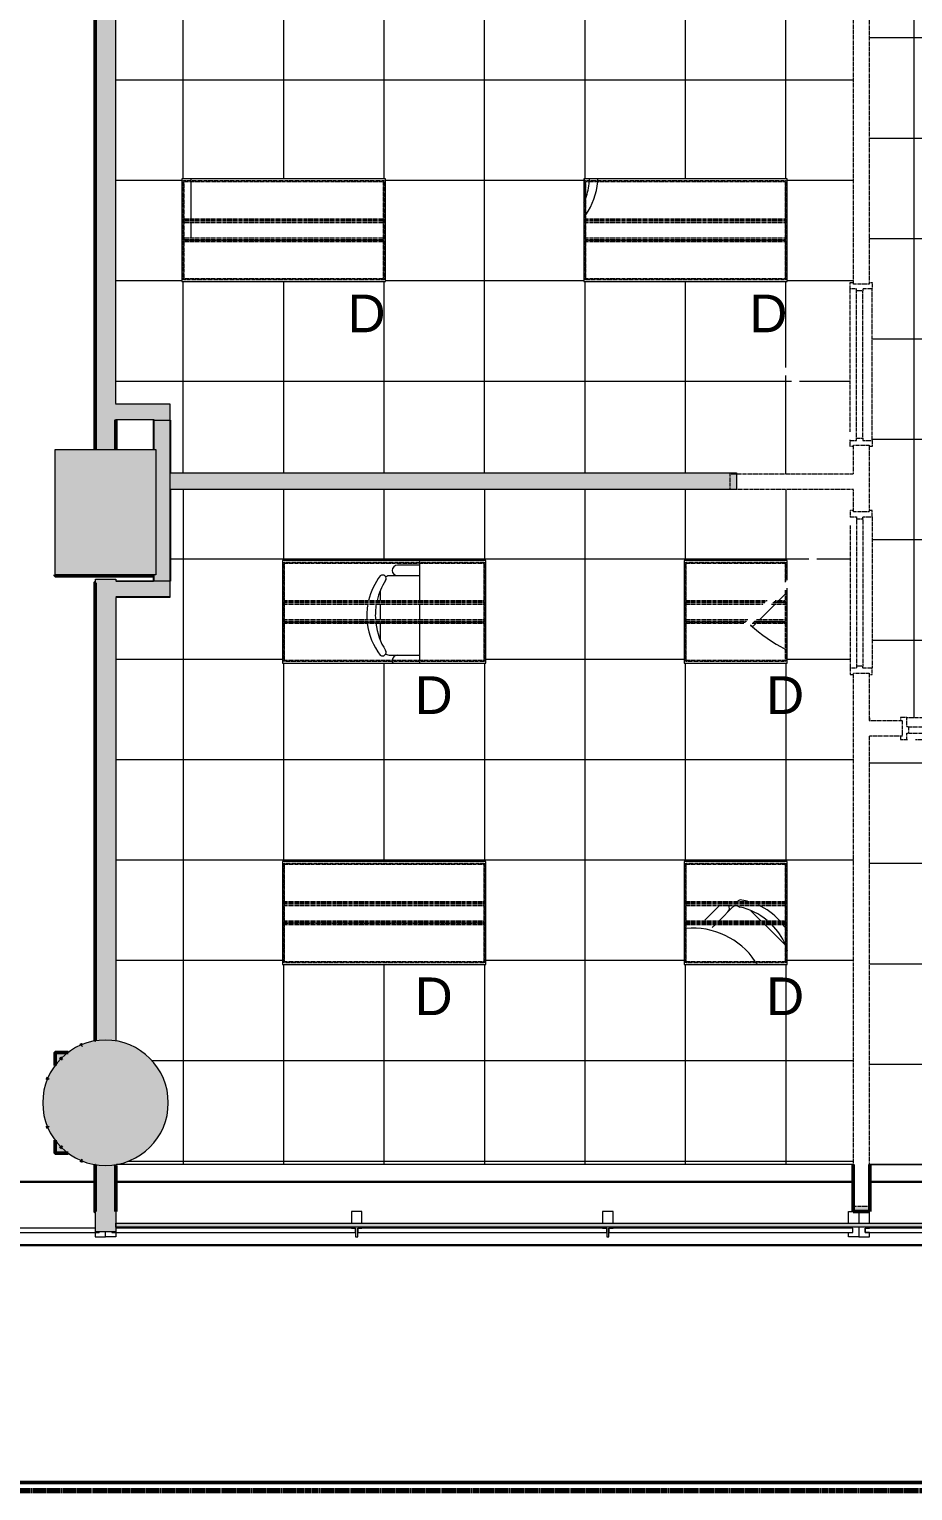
# Model space of a CAD drawing. Header units: inches. Extents: x 842 to 2180, y -10 to 1751.
# Drawn here: x 1630.2 to 1841.2, y -9.8 to 339.6 of the extents above; entities that cross this region are included whole.
import ezdxf

# ---------------------------------------------------------------- set-up
doc = ezdxf.new("R2010")
doc.units = ezdxf.units.IN
doc.header["$MEASUREMENT"] = 0
doc.linetypes.add('Demolished', pattern=[0.1875, 0.125, -0.0625])
doc.linetypes.add('IMPORT-Orbis_BB$0$TI_Grid_E957150$0$PROPERTY _2_', pattern=[1.546875, 1.3125, -0.046875, 0.046875, -0.046875, 0.046875, -0.046875])
for name, color, linetype, lineweight in [('A-CLNG', 13, 'Demolished', 9), ('A-CLNG-PATT', 13, 'Demolished', 9), ('A-DOOR', 31, 'Continuous', 13), ('A-GLAZ-CURT', 52, 'Continuous', 13), ('A-WALL', 113, 'Demolished', 20), ('A-WALL-PATT', 111, 'Continuous', 13), ('E-LITE-EQPM', 33, 'Demolished', 9), ('E-LITE-EQPM-IDEN', 33, 'Continuous', 9), ('hide', 7, 'Continuous', 9), ('I-WALL', 2, 'Continuous', 13), ('Orbis - Background_dwg', 8, 'Continuous', 9), ('Orbis_AR$0$A-Wall-Exst', 7, 'Continuous', 9), ('Orbis_AR$0$TI_Grid_E957150$0$S-P1-COLS-CONC', 50, 'Continuous', 50), ('Orbis_AR$0$TI_Grid_E957150$0$S-P4-COLS-CONC', 50, 'Continuous', 50), ('Orbis_BB$0$A-Glaz-Assm', 250, 'Continuous', 20), ('Orbis_BB$0$A-Glaz-Assm-Glaz', 250, 'Continuous', 20), ('Orbis_BB$0$A-Wall-Exst', 7, 'Continuous', 9), ('Orbis_BB$0$TI_ARCH-02_E957150$0$A-Wall-Blow', 130, 'Continuous', 30), ('Orbis_BB$0$TI_Grid_E957150$0$C-Prop', 170, 'IMPORT-Orbis_BB$0$TI_Grid_E957150$0$PROPERTY _2_', 70), ('Orbis_BB$0$TI_Grid_E957150$0$S-02-COLS-CONC', 50, 'Continuous', 50), ('Orbis_BB$0$TI_Grid_E957150$0$S-02-COLS-CONC-PATT', 250, 'Continuous', 20), ('Orbis_BB$0$TI_Grid_E957150$0$S-03-COLS-CONC-PATT', 250, 'Continuous', 20), ('Orbis_BB$0$TI_Grid_E957150$0$S-04-COLS-CONC', 50, 'Continuous', 50), ('Orbis_BB$0$TI_Grid_E957150$0$S-04-COLS-CONC-PATT', 250, 'Continuous', 20), ('Orbis_BB$0$TI_Grid_E957150$0$S-05-COLS-CONC', 50, 'Continuous', 50), ('Orbis_BB$0$TI_Grid_E957150$0$S-05-COLS-CONC-PATT', 250, 'Continuous', 20), ('Orbis_BB$0$TI_Grid_E957150$0$S-06-COLS-CONC', 50, 'Continuous', 50), ('Orbis_BB$0$TI_Grid_E957150$0$S-06-COLS-CONC-PATT', 250, 'Continuous', 20), ('Orbis_BB$0$TI_Grid_E957150$0$S-07-COLS-CONC', 50, 'Continuous', 50), ('Orbis_BB$0$TI_Grid_E957150$0$S-07-COLS-CONC-PATT', 250, 'Continuous', 20), ('Orbis_BB$0$TI_Grid_E957150$0$S-08-COLS-CONC', 50, 'Continuous', 50), ('Orbis_BB$0$TI_Grid_E957150$0$S-08-COLS-CONC-PATT', 250, 'Continuous', 20), ('Orbis_BB$0$TI_Grid_E957150$0$S-09-COLS-CONC', 50, 'Continuous', 50), ('Orbis_BB$0$TI_Grid_E957150$0$S-09-COLS-CONC-PATT', 250, 'Continuous', 20), ('Orbis_BB$0$TI_Grid_E957150$0$S-P1-COLS-CONC', 50, 'Continuous', 50), ('Orbis_BB$0$TI_Grid_E957150$0$S-P1-COLS-CONC-PATT', 250, 'Continuous', 20), ('Orbis_BB$0$TI_Grid_E957150$0$S-P2-WALL-CONC', 50, 'Continuous', 50), ('Orbis_BB$0$TI_Grid_E957150$0$S-P4-COLS-CONC', 50, 'Continuous', 50), ('Orbis_BB$0$TI_Grid_E957150$0$S-P4-COLS-CONC-PATT', 250, 'Continuous', 20), ('Orbis_Furn$0$A-Furn', 7, 'Continuous', 9), ('S-COLS', 52, 'Continuous', 13)]:
    doc.layers.add(name, color=color, linetype=linetype, lineweight=lineweight)
doc.styles.add('Arial', font='arial.ttf', dxfattribs={"height": 9})

# ---------------------------------------------------------------- blocks, each defined once
blk = doc.blocks.new('Concrete-Rectangular-Column - 24 x 30-6914152-Level XX  RCP DEMO')
at = {"layer": 'S-COLS', "lineweight": 9}
blk.add_hatch(color=7, dxfattribs=at).paths.add_polyline_path([(12, -15), (12, 15), (-12, 15), (-12, -15)], flags=0)
at = {"layer": 'S-COLS', "color": 8, "lineweight": 20}
for p, q in [((-12, 15), (12, 15)), ((-12, -15), (-12, 15)), ((12, 15), (12, -15)), ((12, -15), (-12, -15))]:
    blk.add_line(p, q, dxfattribs=at)
blk = doc.blocks.new('Concrete-Round-Column - 30_-6914671-Level XX  RCP DEMO')
at = {"layer": 'S-COLS', "lineweight": 9}
blk.add_hatch(color=7, dxfattribs=at).paths.add_polyline_path([(0, -15), (2.6, -14.77), (5.13, -14.1), (7.5, -12.99), (9.64, -11.49), (11.49, -9.64), (12.99, -7.5), (14.1, -5.13), (14.77, -2.6), (14.99, 0.09), (14.77, 2.6), (14.1, 5.13), (12.99, 7.5), (11.49, 9.64), (9.64, 11.49), (7.49, 13), (5.13, 14.1), (2.6, 14.77), (0, 15), (-2.6, 14.77), (-5.13, 14.1), (-7.5, 12.99), (-9.64, 11.49), (-11.49, 9.64), (-12.99, 7.5), (-14.1, 5.13), (-14.77, 2.6), (-15, 0), (-14.77, -2.6), (-14.1, -5.13), (-12.99, -7.5), (-11.49, -9.64), (-9.64, -11.49), (-7.5, -12.99), (-5.13, -14.1), (-2.6, -14.77)], flags=0)
at = {"layer": 'S-COLS', "color": 8, "lineweight": 20}
for start, end in [(0, 180), (180, 0)]:
    blk.add_arc((0, 0), 15, start, end, dxfattribs=at)
blk = doc.blocks.new('Door - Single - Solid Door-7325353-Level XX  RCP DEMO')
at = {"layer": 'A-DOOR', "color": 250, "linetype": 'Demolished', "lineweight": 20}
for p, q in [((-14.13, 2.54), (-15.63, 2.54)), ((-15.63, 2.54), (-15.63, 1.79)), ((-14.13, 0.29), (-14.13, 2.54)), ((-13.63, 0.29), (-14.13, 0.29)), ((-13.63, -1.21), (-13.63, 0.29)), ((21.62, 0.29), (21.62, -1.21)), ((22.12, 0.29), (21.62, 0.29)), ((22.12, 2.54), (22.12, 0.29)), ((23.62, 2.54), (22.12, 2.54)), ((23.62, 1.79), (23.62, 2.54)), ((-15.63, -1.96), (-15.63, -2.71)), ((-15.63, -2.71), (-14.13, -2.71)), ((-14.13, -1.21), (-13.63, -1.21)), ((-14.13, -2.71), (-14.13, -1.21)), ((21.62, -1.21), (22.12, -1.21)), ((22.12, -1.21), (22.12, -2.71)), ((22.12, -2.71), (23.62, -2.71)), ((23.62, -2.71), (23.62, -1.96))]:
    blk.add_line(p, q, dxfattribs=at)
at = {"layer": 'A-DOOR', "color": 7, "linetype": 'Demolished', "lineweight": 9}
for p, q in [((-14.13, 2.54), (22.12, 2.54)), ((-13.63, 0.29), (21.62, 0.29)), ((-14.13, -2.71), (-14.01, -2.71)), ((-13.63, -1.21), (21.62, -1.21)), ((-12.06, -2.71), (22.12, -2.71))]:
    blk.add_line(p, q, dxfattribs=at)
blk = doc.blocks.new('Door - Single - Solid Door-7325356-Level XX  RCP DEMO')
at = {"layer": 'A-DOOR', "color": 250, "linetype": 'Demolished', "lineweight": 20}
for p, q in [((-15.63, 1.96), (-15.63, 2.71)), ((-15.63, 2.71), (-14.13, 2.71)), ((-14.13, 2.71), (-14.13, 1.21)), ((-14.13, 1.21), (-13.63, 1.21)), ((-13.63, 1.21), (-13.63, -0.29)), ((21.62, -0.29), (21.62, 1.21)), ((21.62, 1.21), (22.12, 1.21)), ((22.12, 1.21), (22.12, 2.71)), ((22.12, 2.71), (23.62, 2.71)), ((23.62, 2.71), (23.62, 1.96)), ((-15.63, -2.54), (-15.63, -1.79)), ((-14.13, -2.54), (-15.63, -2.54)), ((-13.63, -0.29), (-14.13, -0.29)), ((-14.13, -0.29), (-14.13, -2.54)), ((22.12, -0.29), (21.62, -0.29)), ((22.12, -2.54), (22.12, -0.29)), ((23.62, -2.54), (22.12, -2.54)), ((23.62, -1.79), (23.62, -2.54))]:
    blk.add_line(p, q, dxfattribs=at)
at = {"layer": 'A-DOOR', "color": 7, "linetype": 'Demolished', "lineweight": 9}
for p, q in [((-14.13, 2.71), (-14.01, 2.71)), ((-13.63, 1.21), (21.62, 1.21)), ((-12.06, 2.71), (22.12, 2.71)), ((-14.13, -2.54), (22.12, -2.54)), ((-13.63, -0.29), (21.62, -0.29))]:
    blk.add_line(p, q, dxfattribs=at)
blk = doc.blocks.new('System Panel - Glazed-7329276-Level XX  RCP DEMO')
at = {"layer": 'A-GLAZ-CURT', "lineweight": 9}
blk.add_hatch(color=7, dxfattribs=at).paths.add_polyline_path([(-245.76, -0.75), (-245.76, -1.75), (245.76, -1.75), (245.76, -0.75), (-129.7, -0.75)], flags=0)
at = {"layer": 'A-GLAZ-CURT', "color": 8, "lineweight": 20}
for p, q in [((-245.76, -1.75), (-245.76, -0.75)), ((-245.76, -0.75), (245.76, -0.75)), ((245.76, -1.75), (-245.76, -1.75)), ((245.76, -0.75), (245.76, -1.75))]:
    blk.add_line(p, q, dxfattribs=at)
blk = doc.blocks.new('L-Recessed-Axis-Plano - 2 X 4-4550867-Level XX  RCP DEMO')
at = {"layer": 'E-LITE-EQPM', "color": 7}
for p, q in [((23.91, 11.87), (-23.91, 11.87)), ((-23.91, 11.87), (-23.91, -11.88)), ((-23.87, -11.56), (-23.87, 11.56)), ((-23.87, 11.56), (23.88, 11.56)), ((23.88, 11.56), (23.88, -11.56)), ((23.91, -11.88), (23.91, 11.87)), ((-23.87, 2.74), (23.88, 2.74)), ((23.88, 2.51), (-23.87, 2.51)), ((-23.87, 2.3), (23.88, 2.3)), ((-23.87, 2.2), (23.88, 2.2)), ((-23.87, 1.83), (23.88, 1.83)), ((-23.87, -1.83), (23.88, -1.83)), ((-23.87, -2.2), (23.88, -2.2)), ((-23.87, -2.3), (23.88, -2.3)), ((-23.87, -2.51), (23.88, -2.51)), ((-23.87, -2.74), (23.88, -2.74)), ((-23.91, -11.88), (23.91, -11.88)), ((23.88, -11.56), (-23.87, -11.56))]:
    blk.add_line(p, q, dxfattribs=at)
blk = doc.blocks.new('L-Recessed-Axis-Plano - 2 X 2-V8-Level XX  RCP DEMO')
at = {"layer": 'E-LITE-EQPM', "color": 7}
for p, q in [((11.91, 11.87), (-11.91, 11.87)), ((-11.91, 11.87), (-11.91, -11.88)), ((-11.88, -11.56), (-11.88, 11.56)), ((-11.88, 11.56), (11.87, 11.56)), ((11.87, 11.56), (11.87, -5.18)), ((11.91, -5.21), (11.91, 11.87)), ((-11.88, 2.74), (2.01, 2.74)), ((2.24, 2.51), (-11.88, 2.51)), ((-11.88, 2.3), (2.45, 2.3)), ((-11.88, 2.2), (2.55, 2.2)), ((-11.88, 1.83), (2.93, 1.83)), ((3.96, 2.74), (11.87, 2.74)), ((11.87, 2.51), (4.19, 2.51)), ((4.39, 2.3), (11.87, 2.3)), ((4.5, 2.2), (11.87, 2.2)), ((4.87, 1.83), (11.87, 1.83)), ((-11.88, -1.83), (6.58, -1.83)), ((-11.88, -2.2), (6.95, -2.2)), ((-11.88, -2.3), (7.06, -2.3)), ((-11.88, -2.51), (7.26, -2.51)), ((-11.88, -2.74), (7.49, -2.74)), ((8.52, -1.83), (11.87, -1.83)), ((8.9, -2.2), (11.87, -2.2)), ((9, -2.3), (11.87, -2.3)), ((9.2, -2.51), (11.87, -2.51)), ((9.43, -2.74), (11.87, -2.74)), ((11.87, -7.12), (11.87, -11.56)), ((11.91, -11.88), (11.91, -7.15)), ((-11.91, -11.88), (11.91, -11.88)), ((11.87, -11.56), (-11.88, -11.56))]:
    blk.add_line(p, q, dxfattribs=at)
blk = doc.blocks.new('L-Recessed-Axis-Plano - 2 X 2-V2-Level XX  RCP DEMO')
at = {"layer": 'E-LITE-EQPM', "color": 7}
for p, q in [((11.91, 11.87), (-11.91, 11.87)), ((-11.91, 11.87), (-11.91, -11.88)), ((-11.88, -11.56), (-11.88, 11.56)), ((-11.88, 11.56), (11.87, 11.56)), ((11.87, 11.56), (11.87, -11.56)), ((11.91, -11.88), (11.91, 11.87)), ((-11.88, 2.74), (11.87, 2.74)), ((11.87, 2.51), (-11.88, 2.51)), ((-11.88, 2.3), (11.87, 2.3)), ((-11.88, 2.2), (11.87, 2.2)), ((-11.88, 1.83), (11.87, 1.83)), ((-11.88, -1.83), (11.87, -1.83)), ((-11.88, -2.2), (11.87, -2.2)), ((-11.88, -2.3), (11.87, -2.3)), ((-11.88, -2.51), (11.87, -2.51)), ((-11.88, -2.74), (11.87, -2.74)), ((-11.91, -11.88), (11.91, -11.88)), ((11.87, -11.56), (-11.88, -11.56))]:
    blk.add_line(p, q, dxfattribs=at)
blk = doc.blocks.new('Orbis - Background_dwg_Orbis_BB-7347761-Level XX  RCP DEMO')
at = {"layer": 'Orbis_BB$0$TI_Grid_E957150$0$S-02-COLS-CONC-PATT', "lineweight": 9}
h = blk.add_hatch(color=7, dxfattribs=at)
h.paths.add_polyline_path([(12351.13, 875.01), (12350.65, 875.24), (12350.92, 875.05)], flags=0)
h.paths.add_polyline_path([(12346.32, 878.13), (12345.88, 878.57), (12346.06, 878.31)], flags=0)
h.paths.add_polyline_path([(12342.97, 882.92), (12342.77, 883.36), (12342.8, 883.17)], flags=0)
h.paths.add_polyline_path([(12345.91, 899.3), (12346.27, 899.66), (12346.06, 899.52)], flags=0)
at = {"layer": 'Orbis_BB$0$TI_Grid_E957150$0$S-03-COLS-CONC-PATT', "lineweight": 9}
h = blk.add_hatch(color=7, dxfattribs=at)
h.paths.add_polyline_path([(12351.13, 875.01), (12350.65, 875.24), (12350.92, 875.05)], flags=0)
h.paths.add_polyline_path([(12346.32, 878.13), (12345.88, 878.57), (12346.06, 878.31)], flags=0)
h.paths.add_polyline_path([(12342.97, 882.92), (12342.77, 883.36), (12342.8, 883.17)], flags=0)
h.paths.add_polyline_path([(12345.91, 899.3), (12346.27, 899.66), (12346.06, 899.52)], flags=0)
at = {"layer": 'Orbis_BB$0$TI_Grid_E957150$0$S-04-COLS-CONC-PATT', "lineweight": 9}
h = blk.add_hatch(color=7, dxfattribs=at)
h.paths.add_polyline_path([(12351.13, 875.01), (12350.65, 875.24), (12350.92, 875.05)], flags=0)
h.paths.add_polyline_path([(12346.32, 878.13), (12345.88, 878.57), (12346.06, 878.31)], flags=0)
h.paths.add_polyline_path([(12342.97, 882.92), (12342.77, 883.36), (12342.8, 883.17)], flags=0)
h.paths.add_polyline_path([(12345.91, 899.3), (12346.27, 899.66), (12346.06, 899.52)], flags=0)
at = {"layer": 'Orbis_BB$0$TI_Grid_E957150$0$S-05-COLS-CONC-PATT', "lineweight": 9}
h = blk.add_hatch(color=7, dxfattribs=at)
h.paths.add_polyline_path([(12351.13, 875.01), (12350.65, 875.24), (12350.92, 875.05)], flags=0)
h.paths.add_polyline_path([(12346.32, 878.13), (12345.88, 878.57), (12346.06, 878.31)], flags=0)
h.paths.add_polyline_path([(12342.97, 882.92), (12342.77, 883.36), (12342.8, 883.17)], flags=0)
h.paths.add_polyline_path([(12345.91, 899.3), (12346.27, 899.66), (12346.06, 899.52)], flags=0)
at = {"layer": 'Orbis_BB$0$TI_Grid_E957150$0$S-06-COLS-CONC-PATT', "lineweight": 9}
h = blk.add_hatch(color=7, dxfattribs=at)
h.paths.add_polyline_path([(12351.13, 875.01), (12350.65, 875.24), (12350.92, 875.05)], flags=0)
h.paths.add_polyline_path([(12346.32, 878.13), (12345.88, 878.57), (12346.06, 878.31)], flags=0)
h.paths.add_polyline_path([(12342.97, 882.92), (12342.77, 883.36), (12342.8, 883.17)], flags=0)
h.paths.add_polyline_path([(12345.91, 899.3), (12346.27, 899.66), (12346.06, 899.52)], flags=0)
at = {"layer": 'Orbis_BB$0$TI_Grid_E957150$0$S-07-COLS-CONC-PATT', "lineweight": 9}
h = blk.add_hatch(color=7, dxfattribs=at)
h.paths.add_polyline_path([(12351.13, 875.01), (12350.65, 875.24), (12350.92, 875.05)], flags=0)
h.paths.add_polyline_path([(12346.32, 878.13), (12345.88, 878.57), (12346.06, 878.31)], flags=0)
h.paths.add_polyline_path([(12342.97, 882.92), (12342.77, 883.36), (12342.8, 883.17)], flags=0)
h.paths.add_polyline_path([(12345.91, 899.3), (12346.27, 899.66), (12346.06, 899.52)], flags=0)
at = {"layer": 'Orbis_BB$0$TI_Grid_E957150$0$S-08-COLS-CONC-PATT', "lineweight": 9}
h = blk.add_hatch(color=7, dxfattribs=at)
h.paths.add_polyline_path([(12351.13, 875.01), (12350.65, 875.24), (12350.92, 875.05)], flags=0)
h.paths.add_polyline_path([(12346.32, 878.13), (12345.88, 878.57), (12346.06, 878.31)], flags=0)
h.paths.add_polyline_path([(12342.97, 882.92), (12342.77, 883.36), (12342.8, 883.17)], flags=0)
h.paths.add_polyline_path([(12345.91, 899.3), (12346.27, 899.66), (12346.06, 899.52)], flags=0)
at = {"layer": 'Orbis_BB$0$TI_Grid_E957150$0$S-09-COLS-CONC-PATT', "lineweight": 9}
h = blk.add_hatch(color=7, dxfattribs=at)
h.paths.add_polyline_path([(12351.13, 875.01), (12350.65, 875.24), (12350.92, 875.05)], flags=0)
h.paths.add_polyline_path([(12346.32, 878.13), (12345.88, 878.57), (12346.06, 878.31)], flags=0)
h.paths.add_polyline_path([(12342.97, 882.92), (12342.77, 883.36), (12342.8, 883.17)], flags=0)
h.paths.add_polyline_path([(12345.91, 899.3), (12346.27, 899.66), (12346.06, 899.52)], flags=0)
at = {"layer": 'Orbis_BB$0$TI_Grid_E957150$0$S-P1-COLS-CONC-PATT', "lineweight": 9}
blk.add_hatch(color=7, dxfattribs=at).paths.add_polyline_path([(12354, 1014.91), (12368.16, 1014.91), (12368.16, 1015.12), (12344.66, 1015.12), (12344.66, 1014.91)], flags=0)
h = blk.add_hatch(color=7, dxfattribs=at)
h.paths.add_polyline_path([(12347.76, 876.91), (12347.02, 877.43), (12345.17, 879.28), (12344.66, 880.01), (12344.66, 876.91), (12347.54, 876.91)], flags=0)
h.paths.add_polyline_path([(12344.66, 897.83), (12345.17, 898.56), (12347.02, 900.41), (12347.74, 900.91), (12344.66, 900.91), (12344.66, 898.2)], flags=0)
at = {"layer": 'Orbis_BB$0$TI_Grid_E957150$0$S-P4-COLS-CONC-PATT', "lineweight": 9}
blk.add_hatch(color=7, dxfattribs=at).paths.add_polyline_path([(12354, 1014.91), (12368.16, 1014.91), (12368.16, 1015.12), (12344.66, 1015.12), (12344.66, 1014.91)], flags=0)
h = blk.add_hatch(color=7, dxfattribs=at)
h.paths.add_polyline_path([(12347.76, 876.91), (12347.02, 877.43), (12345.17, 879.28), (12344.66, 880.01), (12344.66, 876.91), (12347.54, 876.91)], flags=0)
h.paths.add_polyline_path([(12344.66, 897.83), (12345.17, 898.56), (12347.02, 900.41), (12347.74, 900.91), (12344.66, 900.91), (12344.66, 898.2)], flags=0)
at = {"layer": 'Orbis_BB$0$A-Glaz-Assm'}
for p, q in [((12359.16, 862.91), (12359.16, 860.16)), ((12417.91, 860.16), (12417.91, 862.91)), ((12477.91, 860.16), (12477.91, 862.91)), ((12536.66, 862.91), (12536.66, 860.16)), ((12359.16, 859.16), (12359.16, 858.91))]:
    blk.add_line(p, q, dxfattribs=at)
at = {"layer": 'Orbis_BB$0$A-Glaz-Assm', "flags": 128}
for points in [[(12354.27, 862.91), (12354.16, 862.91), (12354.16, 858.91), (12354.27, 858.91)], [(12417.91, 862.91), (12415.41, 862.91), (12415.41, 860.16)], [(12477.91, 862.91), (12475.41, 862.91), (12475.41, 860.16)], [(12534.16, 860.16), (12534.16, 862.91), (12536.66, 862.91), (12536.66, 860.16)], [(12539.16, 860.16), (12539.16, 862.91), (12536.66, 862.91)], [(12355.16, 858.07), (12355.16, 857.91), (12354.16, 857.91), (12354.16, 856.91), (12356.66, 856.91), (12356.66, 858.07)], [(12358.16, 858.07), (12358.16, 857.91), (12359.16, 857.91), (12359.16, 856.91), (12356.66, 856.91), (12356.66, 858.07)], [(12415.41, 859.16), (12415.41, 858.91), (12416.41, 858.91), (12416.41, 856.91), (12416.91, 856.91), (12416.91, 858.91), (12417.91, 858.91), (12417.91, 859.16)], [(12475.41, 859.16), (12475.41, 858.91), (12476.41, 858.91), (12476.41, 856.91), (12476.91, 856.91), (12476.91, 858.91), (12477.91, 858.91), (12477.91, 859.16)], [(12536.66, 859.16), (12536.66, 856.91), (12534.16, 856.91), (12534.16, 857.91), (12535.16, 857.91), (12535.16, 858.91), (12534.16, 858.91), (12534.16, 859.16)], [(12536.66, 859.16), (12536.66, 856.91), (12539.16, 856.91), (12539.16, 857.91), (12538.16, 857.91), (12538.16, 858.91), (12539.16, 858.91), (12539.16, 859.16)]]:
    blk.add_lwpolyline(points, dxfattribs=at)
at = {"layer": 'Orbis_BB$0$A-Glaz-Assm-Glaz'}
blk.add_line((12416.41, 858.91), (12359.15, 858.91), dxfattribs=at)
at = {"layer": 'Orbis_BB$0$A-Glaz-Assm-Glaz', "flags": 128}
for points in [[(12354.27, 858.91), (12296.91, 858.91), (12296.91, 857.91), (12355.16, 857.91), (12355.16, 858.07)], [(12358.16, 858.07), (12358.16, 857.91), (12416.41, 857.91), (12416.41, 858.91)]]:
    blk.add_lwpolyline(points, dxfattribs=at)
for points in [[(12476.41, 858.91), (12416.91, 858.91), (12416.91, 857.91), (12476.41, 857.91)], [(12535.16, 858.91), (12476.91, 858.91), (12476.91, 857.91), (12535.16, 857.91)], [(12596.41, 858.91), (12538.16, 858.91), (12538.16, 857.91), (12596.41, 857.91)]]:
    blk.add_lwpolyline(points, close=True, dxfattribs=at)
at = {"layer": 'Orbis_BB$0$A-Wall-Exst', "color": 50, "lineweight": 50}
for p, q in [((12354.16, 903.91), (12354.27, 903.91)), ((12359.16, 862.91), (12359.16, 873.91)), ((12535.25, 862.91), (12539.25, 862.91))]:
    blk.add_line(p, q, dxfattribs=at)
at = {"layer": 'Orbis_BB$0$A-Wall-Exst', "color": 50, "lineweight": 50, "flags": 128}
blk.add_lwpolyline([(12354.27, 873.91), (12354.16, 873.91), (12354.16, 862.91), (12354.27, 862.91)], dxfattribs=at)
at = {"layer": 'Orbis_BB$0$TI_ARCH-02_E957150$0$A-Wall-Blow'}
for p, q in [((12359.15, 870.04), (12535.35, 870.04)), ((12539.1, 870.04), (12714.16, 870.04))]:
    blk.add_line(p, q, dxfattribs=at)
at = {"layer": 'Orbis_BB$0$TI_ARCH-02_E957150$0$A-Wall-Blow', "flags": 128}
for points in [[(11550.5, 914.91), (12058.66, 914.91), (12058.66, 853.91), (12117.66, 853.91), (12117.66, 857.91), (12147.66, 857.91), (12147.66, 854.91), (12856.66, 854.91), (12856.66, 1027.91), (12853.66, 1027.91), (12853.66, 1028.04)], [(12147.66, 868.66), (12147.66, 870.04), (12354.27, 870.04)]]:
    blk.add_lwpolyline(points, dxfattribs=at)
at = {"layer": 'Orbis_BB$0$TI_Grid_E957150$0$C-Prop', "flags": 128}
blk.add_lwpolyline([(12850.26, 2047.16), (12794.32, 2047.16), (12793.88, 2046.62), (12888.38, 1360.4), (12888.38, 796.17), (11550.5, 796.17)], dxfattribs=at)
at = {"layer": 'Orbis_BB$0$TI_Grid_E957150$0$S-02-COLS-CONC'}
for p, q in [((12345.88, 878.57), (12346.06, 878.31)), ((12346.06, 878.31), (12346.32, 878.13))]:
    blk.add_line(p, q, dxfattribs=at)
at = {"layer": 'Orbis_BB$0$TI_Grid_E957150$0$S-02-COLS-CONC', "flags": 128}
for points in [[(12351.07, 902.8), (12350.92, 902.77), (12350.73, 902.64)], [(12346.27, 899.66), (12346.06, 899.52), (12345.91, 899.3)], [(12342.95, 894.87), (12342.8, 894.65), (12342.77, 894.49)], [(12342.77, 883.36), (12342.8, 883.17), (12342.97, 882.92)], [(12350.65, 875.24), (12350.92, 875.05), (12351.13, 875.01)]]:
    blk.add_lwpolyline(points, dxfattribs=at)
at = {"layer": 'Orbis_BB$0$TI_Grid_E957150$0$S-04-COLS-CONC', "flags": 128}
for points in [[(12350.73, 902.64), (12350.92, 902.77), (12351.07, 902.8)], [(12345.91, 899.3), (12346.06, 899.52), (12346.27, 899.66)], [(12342.77, 894.49), (12342.8, 894.65), (12342.95, 894.87)], [(12342.97, 882.92), (12342.8, 883.17), (12342.77, 883.36)], [(12346.32, 878.13), (12346.06, 878.31), (12345.88, 878.57)], [(12351.13, 875.01), (12350.92, 875.05), (12350.65, 875.24)]]:
    blk.add_lwpolyline(points, dxfattribs=at)
at = {"layer": 'Orbis_BB$0$TI_Grid_E957150$0$S-05-COLS-CONC', "flags": 128}
for points in [[(12350.73, 902.64), (12350.92, 902.77), (12351.07, 902.8)], [(12345.91, 899.3), (12346.06, 899.52), (12346.27, 899.66)], [(12342.77, 894.49), (12342.8, 894.65), (12342.95, 894.87)], [(12342.97, 882.92), (12342.8, 883.17), (12342.77, 883.36)], [(12346.32, 878.13), (12346.06, 878.31), (12345.88, 878.57)], [(12351.13, 875.01), (12350.92, 875.05), (12350.65, 875.24)]]:
    blk.add_lwpolyline(points, dxfattribs=at)
at = {"layer": 'Orbis_BB$0$TI_Grid_E957150$0$S-06-COLS-CONC', "flags": 128}
for points in [[(12350.73, 902.64), (12350.92, 902.77), (12351.07, 902.8)], [(12345.91, 899.3), (12346.06, 899.52), (12346.27, 899.66)], [(12342.77, 894.49), (12342.8, 894.65), (12342.95, 894.87)], [(12342.97, 882.92), (12342.8, 883.17), (12342.77, 883.36)], [(12346.32, 878.13), (12346.06, 878.31), (12345.88, 878.57)], [(12351.13, 875.01), (12350.92, 875.05), (12350.65, 875.24)]]:
    blk.add_lwpolyline(points, dxfattribs=at)
at = {"layer": 'Orbis_BB$0$TI_Grid_E957150$0$S-07-COLS-CONC', "flags": 128}
for points in [[(12350.73, 902.64), (12350.92, 902.77), (12351.07, 902.8)], [(12345.91, 899.3), (12346.06, 899.52), (12346.27, 899.66)], [(12342.77, 894.49), (12342.8, 894.65), (12342.95, 894.87)], [(12342.97, 882.92), (12342.8, 883.17), (12342.77, 883.36)], [(12346.32, 878.13), (12346.06, 878.31), (12345.88, 878.57)], [(12351.13, 875.01), (12350.92, 875.05), (12350.65, 875.24)]]:
    blk.add_lwpolyline(points, dxfattribs=at)
at = {"layer": 'Orbis_BB$0$TI_Grid_E957150$0$S-08-COLS-CONC', "flags": 128}
for points in [[(12350.73, 902.64), (12350.92, 902.77), (12351.07, 902.8)], [(12345.91, 899.3), (12346.06, 899.52), (12346.27, 899.66)], [(12342.77, 894.49), (12342.8, 894.65), (12342.95, 894.87)], [(12342.97, 882.92), (12342.8, 883.17), (12342.77, 883.36)], [(12346.32, 878.13), (12346.06, 878.31), (12345.88, 878.57)], [(12351.13, 875.01), (12350.92, 875.05), (12350.65, 875.24)]]:
    blk.add_lwpolyline(points, dxfattribs=at)
at = {"layer": 'Orbis_BB$0$TI_Grid_E957150$0$S-09-COLS-CONC', "flags": 128}
for points in [[(12350.73, 902.64), (12350.92, 902.77), (12351.07, 902.8)], [(12345.91, 899.3), (12346.06, 899.52), (12346.27, 899.66)], [(12342.77, 894.49), (12342.8, 894.65), (12342.95, 894.87)], [(12342.97, 882.92), (12342.8, 883.17), (12342.77, 883.36)], [(12346.32, 878.13), (12346.06, 878.31), (12345.88, 878.57)], [(12351.13, 875.01), (12350.92, 875.05), (12350.65, 875.24)]]:
    blk.add_lwpolyline(points, dxfattribs=at)
at = {"layer": 'Orbis_BB$0$TI_Grid_E957150$0$S-P1-COLS-CONC', "flags": 128}
for points in [[(12368.16, 1014.91), (12344.66, 1014.91), (12344.66, 1015.12)], [(12347.74, 900.91), (12344.66, 900.91), (12344.66, 897.83)], [(12344.66, 880.01), (12344.66, 876.91), (12347.76, 876.91)]]:
    blk.add_lwpolyline(points, dxfattribs=at)
at = {"layer": 'Orbis_BB$0$TI_Grid_E957150$0$S-P2-WALL-CONC', "flags": 128}
blk.add_lwpolyline([(12886.66, 1087.97), (12886.66, 798.17), (11550.5, 798.17)], dxfattribs=at)
at = {"layer": 'Orbis_BB$0$TI_Grid_E957150$0$S-P4-COLS-CONC', "flags": 128}
for points in [[(12344.66, 1015.12), (12344.66, 1014.91), (12368.16, 1014.91)], [(12344.66, 897.83), (12344.66, 900.91), (12347.74, 900.91)], [(12347.76, 876.91), (12344.66, 876.91), (12344.66, 880.01)]]:
    blk.add_lwpolyline(points, dxfattribs=at)
blk = doc.blocks.new('Orbis - Background_dwg-7329766-Level XX  RCP DEMO')
at = {"layer": 'hide'}
h = blk.add_hatch(color=256, dxfattribs=at)
h.paths.add_polyline_path([(1826.96, 56.98), (1830.96, 56.98), (1830.96, 68.23), (1830.81, 68.23), (1830.81, 58.16), (1827.06, 58.16), (1827.06, 68.23), (1826.96, 68.23), (1826.96, 58.16)], flags=0)
h.paths.add_polyline_path([(2010.37, 97.98), (2010.37, 97.98), (2008.34, 97.98)], flags=0)
h.paths.add_polyline_path([(2008.16, 97.98), (2008.25, 97.98), (2006.87, 97.98)], flags=0)
at = {"layer": 'Orbis_AR$0$A-Wall-Exst'}
h = blk.add_hatch(color=256, dxfattribs=at)
h.paths.add_polyline_path([(1645.98, 56.98), (1645.98, 67.98), (1645.87, 67.98), (1645.87, 56.98)], flags=0)
h.paths.add_polyline_path([(1645.98, 97.98), (1645.98, 207.29), (1645.87, 207.29), (1645.87, 97.98)], flags=0)
h.paths.add_polyline_path([(1645.87, 239.19), (1645.92, 239.19), (1645.92, 593.98), (1645.87, 593.97), (1645.87, 242.26)], flags=0)
h.paths.add_polyline_path([(1650.8, 239.19), (1650.87, 239.19), (1650.87, 246.29), (1650.8, 246.29), (1650.8, 242.26)], flags=0)
at = {"layer": 'hide', "color": 10, "lineweight": 13}
for p, q in [((1810.81, 204.63), (1809.27, 203.09)), ((1811.25, 205.07), (1810.84, 204.66)), ((1808.36, 202.18), (1804.7, 198.52))]:
    blk.add_line(p, q, dxfattribs=at)
at = {"layer": 'hide', "color": 50, "lineweight": 50}
for p, q in [((1831.01, 174.59), (1830.96, 174.59)), ((1826.95, 68.23), (1826.95, 56.98)), ((1830.96, 56.98), (1830.96, 68.23))]:
    blk.add_line(p, q, dxfattribs=at)
at = {"layer": 'hide', "color": 10, "lineweight": 13, "flags": 128}
blk.add_lwpolyline([(1803.79, 197.61), (1802.91, 196.73), (1802.46, 197.18)], dxfattribs=at)
at = {"layer": 'hide', "color": 10, "lineweight": 13}
for start, end in [(227.1776, 243.3031), (243.3515, 244.08)]:
    blk.add_arc((1826.95, 223.6), 36, start, end, dxfattribs=at)
at = {"layer": 'Orbis_AR$0$A-Wall-Exst', "color": 50, "lineweight": 50}
for p, q in [((1650.87, 239.19), (1650.87, 246.29)), ((1650.87, 56.98), (1650.87, 67.98)), ((1826.96, 56.98), (1830.96, 56.98))]:
    blk.add_line(p, q, dxfattribs=at)
at = {"layer": 'Orbis_AR$0$A-Wall-Exst', "color": 50, "lineweight": 50, "flags": 128}
for points in [[(1645.87, 593.98), (1645.87, 593.48), (1645.87, 350.1), (1645.87, 248.16), (1645.87, 239.19)], [(1645.98, 207.29), (1645.87, 207.29), (1645.87, 97.98), (1645.98, 97.98)], [(1645.98, 67.98), (1645.87, 67.98), (1645.87, 56.98), (1645.98, 56.98)]]:
    blk.add_lwpolyline(points, dxfattribs=at)
at = {"layer": 'Orbis_AR$0$TI_Grid_E957150$0$S-P1-COLS-CONC', "flags": 128}
blk.add_lwpolyline([(1659.87, 208.97), (1636.37, 208.97), (1636.37, 209.19)], dxfattribs=at)
at = {"layer": 'Orbis_AR$0$TI_Grid_E957150$0$S-P4-COLS-CONC', "flags": 128}
blk.add_lwpolyline([(1636.37, 209.19), (1636.37, 208.97), (1659.87, 208.97)], dxfattribs=at)
at = {"layer": 'Orbis_Furn$0$A-Furn'}
for p, q in [((1668.87, 303.47), (1668.87, 303.88)), ((1668.87, 294.34), (1668.87, 303.16)), ((1762.81, 298.54), (1762.81, 303.88)), ((1668.87, 289.77), (1668.87, 293.42)), ((1666.61, 289.48), (1667.02, 289.48)), ((1723.41, 211.51), (1718.11, 211.51)), ((1723.41, 212.63), (1723.41, 212.23)), ((1723.41, 211.91), (1723.41, 203.09)), ((1723.41, 208.99), (1716.41, 208.99)), ((1714.01, 205.34), (1714.01, 203.09)), ((1714.01, 202.18), (1714.01, 198.52)), ((1723.41, 202.18), (1723.41, 198.52)), ((1714.01, 197.61), (1714.01, 193.62)), ((1723.41, 197.61), (1723.41, 188.79)), ((1716.41, 189.97), (1723.41, 189.97)), ((1723.41, 188.48), (1723.41, 188.07)), ((1791.55, 126.63), (1795.09, 130.18)), ((1795.01, 126.52), (1798.28, 129.8)), ((1802.56, 128.91), (1804.95, 126.52)), ((1793.33, 124.85), (1794.1, 125.61)), ((1805.86, 125.61), (1810.81, 120.67))]:
    blk.add_line(p, q, dxfattribs=at)
at = {"layer": 'Orbis_Furn$0$A-Furn', "flags": 128}
blk.add_lwpolyline([(1830.96, 68.23), (1830.96, 64.1), (1890.96, 64.1)], dxfattribs=at)
at = {"layer": 'Orbis_Furn$0$A-Furn'}
for centre, radius, start, end in [((1750.29, 304.4), 15.72, 324.4894, 355.4849), ((1748.55, 304.39), 15.43, 340.5468, 355.421), ((1748.55, 304.39), 15.43, 356.5671, 358.1059), ((1750.29, 304.4), 15.72, 356.6255, 358.1083), ((1748.55, 304.39), 15.43, 336.0987, 340.133), ((1762.28, 295.6), 0.877, 293.345, 306.6901), ((1750.29, 304.4), 15.72, 322.7914, 324.2736), ((1718.11, 210.26), 1.25, 90, 270), ((1726.53, 199.48), 15.72, 142.7914, 166.6932), ((1728.26, 199.49), 15.43, 147.3433, 166.4675), ((1714.53, 208.28), 0.877, 327.9726, 126.6901), ((1716.41, 206.59), 2.4, 90, 117.5844), ((1726.53, 199.48), 15.72, 170.0795, 183.4851), ((1728.26, 199.49), 15.43, 169.9697, 183.6092), ((1726.53, 199.48), 15.72, 186.8395, 217.2086), ((1728.26, 199.49), 15.43, 187.0158, 212.7278), ((1714.53, 190.68), 0.877, 233.3099, 32.0274), ((1716.41, 192.37), 2.4, 242.4156, 270), ((1718.11, 188.72), 1.25, 90, 176.995), ((1718.11, 188.72), 1.25, 191.5573, 213.4364), ((1796.18, 129.5), 1.25, 315, 34.307), ((1799.98, 128.1), 2.4, 119.7568, 135), ((1800.11, 130.62), 0.877, 211.4739, 257.0274), ((1800.11, 130.62), 0.877, 98.3099, 146.8833), ((1796.61, 114.7), 15.43, 50.3632, 77.6567), ((1797.85, 115.92), 15.72, 75.6961, 82.2086), ((1797.85, 115.92), 15.72, 42.6225, 65.63), ((1788.67, 106.74), 18, 95.2702, 96.5717), ((1788.67, 106.74), 18, 33.9506, 95.1701), ((1796.61, 114.7), 15.43, 23.1697, 44.9645), ((1797.85, 115.92), 15.72, 34.1241, 38.1693), ((1797.85, 115.92), 15.72, 31.2954, 33.922), ((1796.61, 114.7), 15.43, 17.704, 22.6675), ((1788.67, 106.74), 18, 31.3275, 32.7961)]:
    blk.add_arc(centre, radius, start, end, dxfattribs=at)
blk.add_blockref('Orbis - Background_dwg_Orbis_BB-7347761-Level XX  RCP DEMO', (-10708.29, -805.94))

msp = doc.modelspace()

# ---------------------------------------------------------------- hatches: boundary and pattern name
at = {"layer": 'A-CLNG-PATT', "linetype": 'Continuous', "lineweight": 13}
h = msp.add_hatch(dxfattribs=at)
h.set_pattern_fill('FP2_17', color=256, style=0, pattern_type=2)
h.set_pattern_definition([(90, (1985.56, 721.602), (24, -1e-15), []), (0, (1985.56, 721.602), (0, -24), [])])
h.paths.add_polyline_path([(1877.56, 174.34), (1891.2, 174.34), (1891.2, 230.59), (1889.95, 230.59), (1889.95, 234.59), (2015.75, 234.59), (2015.75, 235.34), (2055, 235.34), (2055, 234.59), (2123.49, 234.59), (2123.49, 320.41), (2169.6, 320.41), (2169.6, 371.34), (2159.2, 371.34), (2159.2, 464.89), (2157.25, 464.89), (2157.25, 477.52), (2168.25, 477.52), (2168.25, 516.03), (2122.41, 516.03), (2122.41, 553), (2167.25, 559.31), (2142.49, 735.46), (2141.87, 735.37), (2132.97, 798.75), (2133.59, 798.84), (2115.19, 929.77), (2080.87, 929.78), (2080.87, 934.77), (2080.98, 934.77), (2080.98, 964), (2109.8, 968.08), (2108.54, 977.09), (2108.61, 977.1), (2067.76, 1273.6), (1910, 1273.6), (1910, 1272.85), (1870.75, 1272.85), (1870.75, 1273.6), (1857, 1273.6), (1857, 1272.85), (1817.75, 1272.85), (1817.75, 1273.6), (1776.42, 1273.6), (1776.42, 1008.45), (1777.17, 1008.45), (1777.17, 1006.82), (1802.62, 981.37), (1801.65, 980.4), (1777.17, 1004.88), (1777.17, 969.2), (1776.42, 969.2), (1776.42, 941.54), (1777.17, 941.54), (1777.17, 902.29), (1776.42, 902.29), (1776.42, 897.36), (1776.62, 897.36), (1776.62, 892.48), (1776.42, 892.48), (1776.42, 593.98), (1830.81, 593.98), (1830.81, 584.1), (1831.56, 584.1), (1831.56, 544.85), (1830.81, 544.85), (1830.81, 279.1), (1831.56, 279.1), (1831.56, 239.85), (1830.81, 239.85), (1830.81, 224.6), (1831.56, 224.6), (1831.56, 185.35), (1830.81, 185.35), (1830.81, 174.34), (1838.31, 174.34), (1838.31, 175.09), (1877.56, 175.09)], flags=0)
h.paths.add_polyline_path([(1853.56, 202.6), (1852.78, 202.7), (1852.06, 203), (1851.44, 203.48), (1850.96, 204.1), (1850.66, 204.83), (1850.56, 205.6), (1850.66, 206.38), (1850.96, 207.1), (1851.44, 207.72), (1852.06, 208.2), (1852.78, 208.5), (1853.56, 208.6), (1854.34, 208.5), (1855.06, 208.2), (1855.68, 207.72), (1856.16, 207.1), (1856.46, 206.38), (1856.56, 205.6), (1856.46, 204.83), (1856.16, 204.1), (1855.68, 203.48), (1855.06, 203), (1854.34, 202.7)], flags=0)
h.paths.add_polyline_path([(1889.39, 265.45), (1864.76, 265.45), (1864.76, 290.01), (1889.39, 290.01)], flags=0)
h.paths.add_polyline_path([(1984.03, 265.45), (1961.15, 265.45), (1961.15, 290.01), (1985.78, 290.01), (1985.78, 265.45)], flags=0)
h.paths.add_polyline_path([(2081.78, 265.45), (2057.15, 265.45), (2057.15, 290.01), (2081.78, 290.01)], flags=0)
h.paths.add_polyline_path([(2020.19, 281.09), (1993.69, 281.09), (1993.69, 319.97), (2023.07, 319.97), (2023.07, 281.09)], flags=0)
h.paths.add_polyline_path([(2020.19, 283.97), (2020.19, 285.97), (1996.57, 285.97), (1996.57, 283.97)], flags=0)
h.paths.add_polyline_path([(2020.19, 315.97), (2020.19, 317.09), (1996.57, 317.09), (1996.57, 315.97), (2019.07, 315.97)], flags=0)
h.paths.add_polyline_path([(1840.93, 361.45), (1840.93, 386.01), (1889.56, 386.01), (1889.56, 361.45), (1857.16, 361.45)], flags=0)
h.paths.add_polyline_path([(1985.25, 361.45), (1985.25, 386.01), (2033.87, 386.01), (2033.87, 361.45), (1993.69, 361.45)], flags=0)
h.paths.add_polyline_path([(2105.34, 385.45), (2105.34, 410.01), (2129.97, 410.01), (2129.97, 385.45), (2110.89, 385.45)], flags=0)
h.paths.add_polyline_path([(2130.16, 457.2), (2105.53, 457.2), (2105.53, 481.76), (2130.16, 481.76), (2130.16, 477.59)], flags=0)
h.paths.add_polyline_path([(1857.16, 481.45), (1840.93, 481.45), (1840.93, 506.01), (1889.56, 506.01), (1889.56, 481.45)], flags=0)
h.paths.add_polyline_path([(1985.25, 481.45), (1985.25, 506.01), (2033.87, 506.01), (2033.87, 481.45), (2026.31, 481.45)], flags=0)
h.paths.add_polyline_path([(2024.93, 516.47), (1993.81, 516.47), (1993.81, 545.41), (2024.93, 545.41), (2024.93, 519.35)], flags=0)
h.paths.add_polyline_path([(1889.56, 601.45), (1840.93, 601.45), (1840.93, 626.01), (1889.56, 626.01)], flags=0)
h.paths.add_polyline_path([(2026.31, 601.45), (1985.25, 601.45), (1985.25, 626.01), (2033.87, 626.01), (2033.87, 601.45)], flags=0)
h.paths.add_polyline_path([(2105.53, 601.69), (2105.53, 626.25), (2130.16, 626.25), (2130.16, 601.69), (2110.89, 601.69)], flags=0)
h.paths.add_polyline_path([(1857.16, 721.45), (1840.93, 721.45), (1840.93, 746.01), (1889.56, 746.01), (1889.56, 721.45)], flags=0)
h.paths.add_polyline_path([(2026.31, 721.45), (1985.25, 721.45), (1985.25, 746.01), (2033.87, 746.01), (2033.87, 721.45)], flags=0)
h.paths.add_polyline_path([(1857.16, 841.45), (1840.93, 841.45), (1840.93, 866.01), (1889.56, 866.01), (1889.56, 841.45)], flags=0)
h.paths.add_polyline_path([(1985.25, 841.45), (1985.25, 866.01), (2033.87, 866.01), (2033.87, 841.45), (2026.31, 841.45)], flags=0)
h.paths.add_polyline_path([(2019.88, 932.47), (1993.87, 932.47), (1993.87, 961.45), (1985.25, 961.45), (1985.25, 986.01), (1985.45, 986.01), (1985.45, 1008.38), (2033.66, 1008.38), (2033.66, 986.01), (2033.87, 986.01), (2033.87, 961.45), (2022.88, 961.45), (2022.88, 932.47)], flags=0)
h.paths.add_polyline_path([(1840.93, 961.45), (1840.93, 986.01), (1865.45, 986.01), (1865.45, 1008.38), (1913.66, 1008.38), (1913.66, 984.17), (1889.56, 984.17), (1889.56, 961.45), (1857.16, 961.45)], flags=0)
h.paths.add_polyline_path([(1913.66, 1057.62), (1865.45, 1057.62), (1865.45, 1081.45), (1840.93, 1081.45), (1840.93, 1106.01), (1889.56, 1106.01), (1889.56, 1081.83), (1913.66, 1081.83)], flags=0)
h.paths.add_polyline_path([(2026.31, 1057.62), (1985.45, 1057.62), (1985.45, 1081.45), (1985.25, 1081.45), (1985.25, 1106.01), (2033.87, 1106.01), (2033.87, 1081.45), (2033.66, 1081.45), (2033.66, 1057.62)], flags=0)
h.paths.add_polyline_path([(2033.66, 1129.62), (1985.45, 1129.62), (1985.45, 1153.83), (2033.66, 1153.83)], flags=0)
h.paths.add_polyline_path([(1865.45, 1129.62), (1865.45, 1153.83), (1913.66, 1153.83), (1913.66, 1129.62)], flags=0)
h.paths.add_polyline_path([(1840.93, 1201.45), (1840.93, 1226.01), (1889.56, 1226.01), (1889.56, 1201.45), (1857.16, 1201.45)], flags=0)
h.paths.add_polyline_path([(1985.25, 1201.45), (1985.25, 1226.01), (2033.87, 1226.01), (2033.87, 1201.45), (2026.31, 1201.45)], flags=0)
h.paths.add_polyline_path([(1865.45, 1226.37), (1865.45, 1250.58), (1913.66, 1250.58), (1913.66, 1226.37)], flags=0)
h.paths.add_polyline_path([(1985.45, 1226.37), (1985.45, 1250.58), (2033.66, 1250.58), (2033.66, 1226.37), (2026.31, 1226.37)], flags=0)
h = msp.add_hatch(dxfattribs=at)
h.set_pattern_fill('FP2_11', color=256, style=0, pattern_type=2)
h.set_pattern_definition([(0, (1738.926, 303.507), (0, -24), []), (270, (1738.926, 303.507), (-24, -1e-15), [])])
h.paths.add_polyline_path([(1799.09, 233.35), (1827.06, 233.35), (1827.06, 239.85), (1826.31, 239.85), (1826.31, 241.47), (1800.85, 266.93), (1801.82, 267.9), (1826.31, 243.42), (1826.31, 279.1), (1827.06, 279.1), (1827.06, 349.66), (1796.09, 349.66), (1796.09, 349.6), (1650.8, 349.6), (1650.8, 250.04), (1663.75, 250.04), (1663.75, 246.16), (1663.87, 246.16), (1663.87, 233.6), (1799.09, 233.59)], flags=0)
h.paths.add_polyline_path([(1772.58, 279.32), (1762.61, 279.32), (1762.61, 303.88), (1811.24, 303.88), (1811.24, 279.32), (1800.85, 279.32)], flags=0)
h.paths.add_polyline_path([(1715.24, 279.32), (1666.61, 279.32), (1666.61, 303.88), (1715.24, 303.88)], flags=0)
h = msp.add_hatch(dxfattribs=at)
h.set_pattern_fill('FP2_12', color=256, style=0, pattern_type=2)
h.set_pattern_definition([(90, (1738.956, 141.037), (24, -1e-15), []), (0, (1738.956, 141.037), (0, -24), [])])
h.paths.add_polyline_path([(1827.06, 68.23), (1827.06, 185.35), (1826.31, 185.35), (1826.31, 221.03), (1811.25, 205.97), (1811.25, 188.07), (1786.62, 188.07), (1786.62, 212.63), (1811.25, 212.63), (1811.25, 207.91), (1826.31, 222.97), (1826.31, 224.6), (1827.06, 224.6), (1827.06, 229.6), (1663.87, 229.57), (1663.87, 207.66), (1663.75, 207.66), (1663.75, 203.79), (1650.86, 203.79), (1650.86, 97.77), (1650.97, 97.76), (1653.5, 97.08), (1655.87, 95.97), (1658.01, 94.47), (1659.86, 92.63), (1661.36, 90.48), (1662.47, 88.11), (1663.14, 85.59), (1663.37, 82.98), (1663.14, 80.38), (1662.47, 77.85), (1661.36, 75.48), (1659.86, 73.34), (1658.01, 71.49), (1655.87, 69.99), (1653.5, 68.89), (1651.03, 68.23), (1688, 68.23)], flags=0)
h.paths.add_polyline_path([(1811.25, 116.07), (1786.62, 116.07), (1786.62, 140.63), (1811.25, 140.63)], flags=0)
h.paths.add_polyline_path([(1690.64, 116.07), (1690.64, 140.63), (1739.27, 140.63), (1739.27, 116.07)], flags=0)
h.paths.add_polyline_path([(1690.64, 188.07), (1690.64, 212.63), (1739.27, 212.63), (1739.27, 188.07)], flags=0)
h = msp.add_hatch(dxfattribs=at)
h.set_pattern_fill('FP2_13', color=256, style=0, pattern_type=2)
h.set_pattern_definition([(0, (1987.84, 140.225), (0, -24), []), (270, (1987.84, 140.225), (-24, -1e-15), [])])
h.paths.add_polyline_path([(2000.75, 68.23), (2005.57, 68.23), (2003.06, 68.91), (2000.7, 70.02), (1998.57, 71.52), (1996.74, 73.37), (1995.25, 75.51), (1994.15, 77.87), (1993.48, 80.39), (1993.26, 83.07), (1993.5, 85.68), (1994.22, 88.28), (1995.4, 90.72), (1997, 92.9), (1998.97, 94.76), (2001.23, 96.24), (2002.77, 96.91), (2003.12, 97.08), (2005.65, 97.76), (2006.02, 97.79), (2006.37, 97.86), (2006.37, 230.59), (1894.95, 230.59), (1894.95, 170.59), (1877.56, 170.59), (1877.56, 169.84), (1841.88, 169.84), (1866.36, 145.36), (1865.39, 144.39), (1839.93, 169.84), (1838.31, 169.84), (1838.31, 170.59), (1830.81, 170.59), (1830.81, 68.23), (1994.6, 68.23)], flags=0)
h.paths.add_polyline_path([(1964.15, 116.07), (1915.53, 116.07), (1915.53, 140.63), (1964.15, 140.63)], flags=0)
h.paths.add_polyline_path([(1843.76, 116.07), (1843.76, 140.63), (1868.39, 140.63), (1868.39, 116.07), (1857.16, 116.07)], flags=0)
h.paths.add_polyline_path([(1964.15, 188.07), (1915.53, 188.07), (1915.53, 212.63), (1964.15, 212.63), (1964.15, 200.74)], flags=0)
at = {"layer": 'A-WALL-PATT', "lineweight": 9}
for points in [[(1645.93, 239.19), (1650.8, 239.19), (1650.8, 593.98), (1645.92, 593.98), (1645.92, 239.19)], [(1660, 246.29), (1660, 250.04), (1650.8, 250.04), (1650.8, 246.29)], [(1660.37, 207.66), (1663.75, 207.66), (1663.75, 250.04), (1660, 250.04), (1660, 239.19), (1660.37, 239.19), (1660.37, 209.19), (1660, 209.19), (1660, 207.66)], [(1663.75, 207.66), (1663.87, 207.66), (1663.87, 246.16), (1659.87, 246.16), (1659.87, 239.19), (1660.37, 239.19), (1660.37, 209.19), (1659.87, 209.19), (1659.87, 207.66), (1660.37, 207.66)], [(1688, 229.6), (1799.09, 229.6), (1799.09, 233.6), (1663.87, 233.6), (1663.87, 229.6), (1666.85, 229.6)], [(1663.75, 203.79), (1663.75, 207.79), (1650.86, 207.79), (1650.86, 203.79)], [(1663.75, 203.91), (1663.75, 207.66), (1650.86, 207.66), (1650.86, 203.91)]]:
    msp.add_hatch(color=7, dxfattribs=at).paths.add_polyline_path(points, flags=0)
h = msp.add_hatch(color=7, dxfattribs=at)
h.paths.add_polyline_path([(1645.98, 52.13), (1650.86, 52.13), (1650.86, 68.2), (1648.37, 67.98), (1645.98, 68.19), (1645.98, 62.31)], flags=0)
h.paths.add_polyline_path([(1650.86, 97.77), (1650.86, 208.13), (1645.98, 208.13), (1645.98, 97.77), (1648.37, 97.98)], flags=0)

# ---------------------------------------------------------------- linework, layer by layer
at = {"layer": 'A-CLNG', "linetype": 'Continuous', "lineweight": 13}
for p, q in [((1715.24, 303.88), (1666.61, 303.88)), ((1666.61, 303.88), (1666.61, 279.32)), ((1715.24, 279.32), (1715.24, 303.88)), ((1811.24, 303.88), (1762.61, 303.88)), ((1762.61, 303.88), (1762.61, 279.32)), ((1811.24, 279.32), (1811.24, 303.88)), ((1666.61, 279.32), (1715.24, 279.32)), ((1762.61, 279.32), (1811.24, 279.32)), ((1739.27, 212.63), (1690.64, 212.63)), ((1690.64, 212.63), (1690.64, 188.07)), ((1739.27, 188.07), (1739.27, 212.63)), ((1811.25, 212.63), (1786.62, 212.63)), ((1786.62, 212.63), (1786.62, 188.07)), ((1811.25, 207.91), (1811.25, 212.63)), ((1811.25, 188.07), (1811.25, 205.97)), ((1690.64, 188.07), (1739.27, 188.07)), ((1786.62, 188.07), (1811.25, 188.07)), ((1739.27, 140.63), (1690.64, 140.63)), ((1690.64, 140.63), (1690.64, 116.07)), ((1739.27, 116.07), (1739.27, 140.63)), ((1811.25, 140.63), (1786.62, 140.63)), ((1786.62, 140.63), (1786.62, 116.07)), ((1811.25, 116.07), (1811.25, 140.63)), ((1690.64, 116.07), (1739.27, 116.07)), ((1786.62, 116.07), (1811.25, 116.07)), ((1827.06, 68.23), (1651.03, 68.23)), ((2005.57, 68.23), (1830.81, 68.23))]:
    msp.add_line(p, q, dxfattribs=at)
at = {"layer": 'A-WALL', "color": 10, "lineweight": 13}
msp.add_line((1799.09, 229.6), (1797.59, 229.6), dxfattribs=at)
at = {"layer": 'I-WALL', "color": 8, "lineweight": 20}
for p, q in [((1645.92, 239.19), (1645.92, 593.98)), ((1650.8, 349.6), (1650.8, 250.16)), ((1650.8, 250.04), (1663.75, 250.04)), ((1663.75, 250.04), (1663.75, 203.79)), ((1660, 246.29), (1650.8, 246.29)), ((1650.8, 246.16), (1650.8, 239.19)), ((1659.87, 239.19), (1659.87, 246.16)), ((1659.87, 246.16), (1663.87, 246.16)), ((1660, 239.19), (1660, 246.29)), ((1663.87, 246.16), (1663.87, 233.6)), ((1663.87, 233.6), (1799.09, 233.6)), ((1799.09, 233.6), (1799.09, 229.6)), ((1797.59, 229.6), (1663.87, 229.6)), ((1663.87, 229.6), (1663.87, 207.66)), ((1645.98, 97.77), (1645.98, 208.13)), ((1645.98, 208.13), (1650.86, 208.13)), ((1650.86, 208.13), (1650.86, 207.79)), ((1650.86, 207.79), (1663.75, 207.79)), ((1650.86, 207.66), (1659.87, 207.66)), ((1659.87, 207.66), (1659.87, 209.19)), ((1660, 207.66), (1660, 209.19)), ((1663.87, 207.66), (1663.75, 207.66)), ((1663.75, 203.91), (1650.86, 203.91)), ((1650.86, 203.79), (1650.86, 97.77)), ((1663.75, 203.79), (1650.86, 203.79)), ((1645.98, 52.13), (1645.98, 68.19)), ((1650.86, 68.2), (1650.86, 52.13)), ((1650.86, 52.13), (1645.98, 52.13))]:
    msp.add_line(p, q, dxfattribs=at)
at = {"layer": 'I-WALL', "color": 250, "linetype": 'Demolished', "lineweight": 20}
for p, q in [((1830.81, 545.23), (1830.81, 278.72)), ((1827.06, 278.72), (1827.06, 349.66)), ((1830.81, 278.72), (1827.06, 278.72)), ((1827.06, 233.35), (1827.06, 240.22)), ((1827.06, 240.22), (1830.81, 240.22)), ((1830.81, 240.22), (1830.81, 224.22)), ((1797.59, 229.6), (1797.59, 233.35)), ((1797.59, 233.35), (1827.06, 233.35)), ((1827.06, 229.6), (1799.09, 229.6)), ((1827.06, 224.22), (1827.06, 229.6)), ((1830.81, 224.22), (1827.06, 224.22)), ((1827.06, 58.16), (1827.06, 185.72)), ((1827.06, 185.72), (1830.81, 185.72)), ((1830.81, 185.72), (1830.81, 174.34)), ((1830.81, 174.34), (1838.68, 174.34)), ((1838.68, 174.34), (1838.68, 170.59)), ((1830.81, 170.59), (1830.81, 58.16)), ((1838.68, 170.59), (1830.81, 170.59)), ((1830.81, 58.16), (1827.06, 58.16))]:
    msp.add_line(p, q, dxfattribs=at)
at = {"layer": 'I-WALL', "lineweight": 9}
msp.add_line((1799.09, 229.6), (1797.59, 229.6), dxfattribs=at)

# ---------------------------------------------------------------- block references
at = {"layer": 'A-DOOR', "color": 7, "linetype": 'Demolished', "lineweight": 9}
for name, p, rotation in [('Door - Single - Solid Door-7325356-Level XX  RCP DEMO', (1829.02, 255.48), 89.9999999999999), ('Door - Single - Solid Door-7325353-Level XX  RCP DEMO', (1829.02, 208.97), 269.9999999999999)]:
    msp.add_blockref(name, p, dxfattribs=dict(at, rotation=rotation))
msp.add_blockref('Door - Single - Solid Door-7325353-Level XX  RCP DEMO', (1853.94, 172.56), dxfattribs=at)
at = {"layer": 'A-GLAZ-CURT', "lineweight": 9, "rotation": 180}
msp.add_blockref('System Panel - Glazed-7329276-Level XX  RCP DEMO', (1896.61, 52.48), dxfattribs=at)
at = {"layer": 'E-LITE-EQPM', "color": 7, "extrusion": (0, 0, -1), "rotation": 180}
for name, p in [('L-Recessed-Axis-Plano - 2 X 4-4550867-Level XX  RCP DEMO', (-1690.93, 291.6)), ('L-Recessed-Axis-Plano - 2 X 4-4550867-Level XX  RCP DEMO', (-1786.93, 291.6)), ('L-Recessed-Axis-Plano - 2 X 4-4550867-Level XX  RCP DEMO', (-1714.96, 200.35)), ('L-Recessed-Axis-Plano - 2 X 2-V8-Level XX  RCP DEMO', (-1798.93, 200.35)), ('L-Recessed-Axis-Plano - 2 X 4-4550867-Level XX  RCP DEMO', (-1714.96, 128.35)), ('L-Recessed-Axis-Plano - 2 X 2-V2-Level XX  RCP DEMO', (-1798.93, 128.35))]:
    msp.add_blockref(name, p, dxfattribs=at)
at = {"layer": 'Orbis - Background_dwg', "color": 7}
msp.add_blockref('Orbis - Background_dwg-7329766-Level XX  RCP DEMO', (0, 0), dxfattribs=at)
at = {"layer": 'S-COLS', "lineweight": 9}
for name, p in [('Concrete-Rectangular-Column - 24 x 30-6914152-Level XX  RCP DEMO', (1648.37, 224.19)), ('Concrete-Round-Column - 30_-6914671-Level XX  RCP DEMO', (1648.37, 82.98))]:
    msp.add_blockref(name, p, dxfattribs=at)

# ---------------------------------------------------------------- texts
at = {"layer": 'E-LITE-EQPM-IDEN', "char_height": 9, "width": 11.211, "attachment_point": 1, "style": 'Arial'}
for insert in [(1706.2, 276.19), (1802.2, 276.19), (1722.23, 184.94), (1806.2, 184.94), (1722.23, 112.94), (1806.2, 112.94)]:
    msp.add_mtext('D', dxfattribs=dict(at, insert=insert))

doc.saveas('drawing.dxf')
